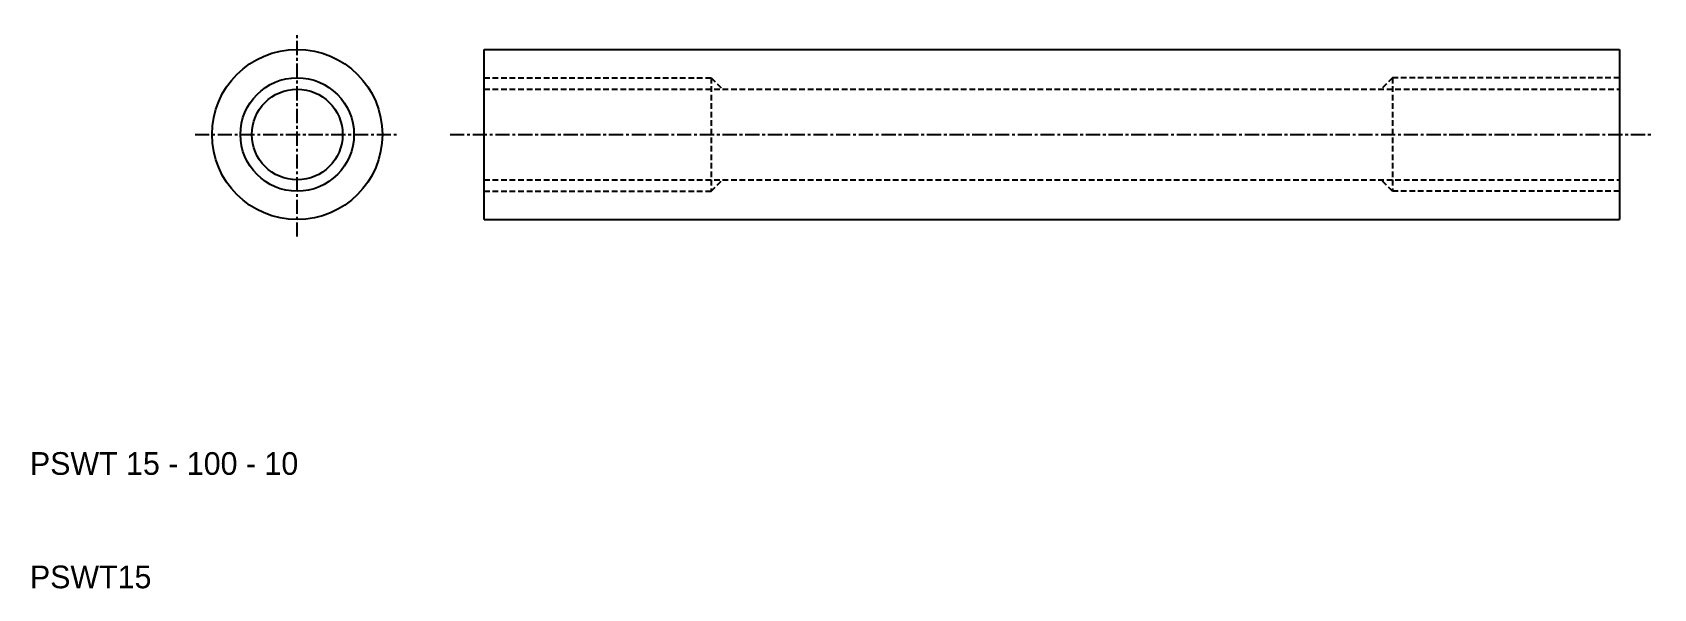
# Model space of a CAD drawing. Extents: x 10 to 153, y 10 to 59.
import ezdxf

# ---------------------------------------------------------------- set-up
doc = ezdxf.new("R2010")
doc.units = 0
doc.linetypes.add('CENTER', pattern=[2, 1.25, -0.25, 0.25, -0.25])
doc.linetypes.add('DASHED', pattern=[0.75, 0.5, -0.25])
doc.layers.get('0').update_dxf_attribs({"linetype": 'CONTINUOUS'})
doc.layers.add('CENTER', color=1, linetype='CENTER')

msp = doc.modelspace()

# ---------------------------------------------------------------- linework, layer by layer
at = {"color": 7, "linetype": 'CONTINUOUS'}
for p, q in [((50, 57.5), (150, 57.5)), ((50, 42.5), (50, 57.5)), ((150, 57.5), (150, 42.5)), ((50, 42.5), (150, 42.5))]:
    msp.add_line(p, q, dxfattribs=at)
at = {"color": 3, "linetype": 'DASHED'}
for p, q in [((50, 55), (70, 55)), ((70, 55), (71, 54)), ((70, 55), (70, 45)), ((130, 55), (129, 54)), ((150, 55), (130, 55)), ((130, 55), (130, 45)), ((50, 54), (150, 54)), ((50, 46), (150, 46)), ((70, 45), (71, 46)), ((130, 45), (129, 46)), ((50, 45), (70, 45)), ((150, 45), (130, 45))]:
    msp.add_line(p, q, dxfattribs=at)
at = {"color": 7, "linetype": 'CONTINUOUS'}
for radius in [7.5, 5, 4]:
    msp.add_circle((33.54, 50), radius, dxfattribs=at)
at = {"layer": 'CENTER', "color": 1, "linetype": 'CENTER'}
for p, q in [((33.54, 41), (33.54, 59)), ((24.54, 50), (42.54, 50)), ((47, 50), (153, 50))]:
    msp.add_line(p, q, dxfattribs=at)

# ---------------------------------------------------------------- texts
at = {"color": 7, "linetype": 'CONTINUOUS'}
for s, p in [('PSWT 15 - 100 - 10', (10, 20)), ('PSWT15', (10, 10))]:
    msp.add_text(s, height=2, dxfattribs=at).set_placement(p)

doc.saveas('drawing.dxf')
